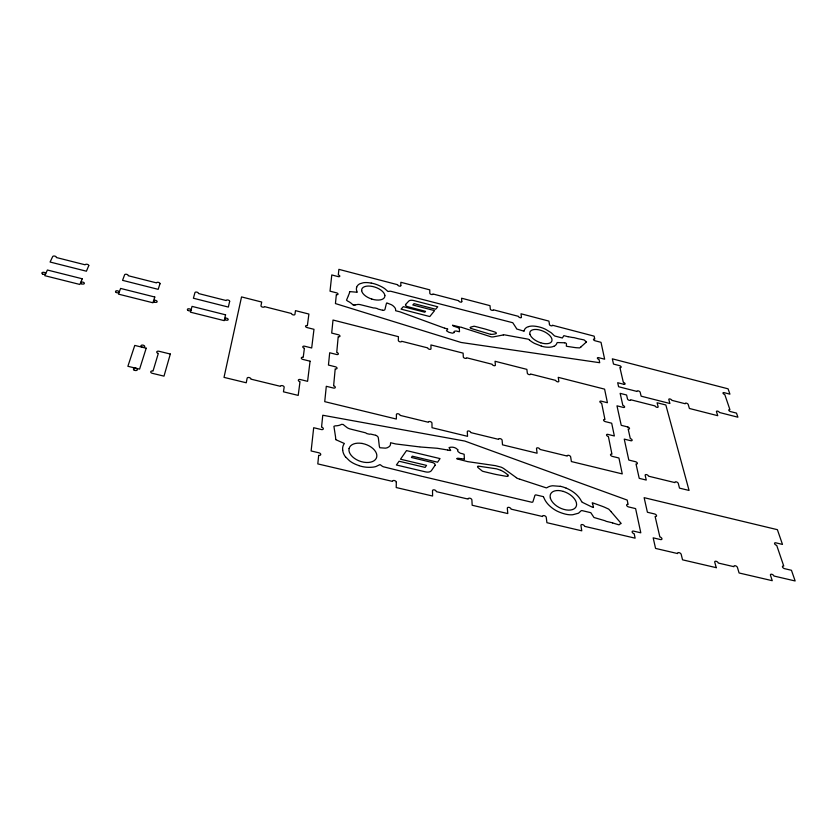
<?xml version="1.0" encoding="UTF-8"?>
<svg xmlns="http://www.w3.org/2000/svg" width="837" height="837" viewBox="0 0 837 837"><rect width="100%" height="100%" fill="white"/><g stroke="black" fill="none" stroke-linecap="round" stroke-linejoin="round"><path stroke-width="1.26" d="M400.787 285.637L400.86 282.289L429.758 289.864L429.81 293.232A1.59 0.795 20.2 0 0 431.348 294.467A1.59 0.795 20.2 0 0 432.844 293.944L458.76 300.724A1.59 0.785 20.9 0 0 460.308 302.042A1.59 0.785 20.9 0 0 461.752 301.508M349.081 448.506L348.945 450.369A14.47 8.883 19.7 0 0 360.998 461.553L363.854 462.223A14.47 8.883 19.7 0 0 376.744 456.95L376.828 455.087A14.47 8.883 19.7 0 0 364.848 444.112L362.023 443.411M524.077 330.908L524.443 329.851A17.995 8.935 23.1 0 1 528.545 326.597M523.983 331.19L516.659 328.972A33.428 16.876 21.8 0 0 516.063 327.769L512.767 322.726L390.638 291.234A5.922 3.003 19.2 0 0 388.724 291.402A2.375 1.203 19.1 0 1 388.253 291.422L388.19 291.433A6.141 3.118 19.2 0 0 387.876 291.422L384.853 288.755A14.386 7.334 18.8 0 0 381.913 286.924A25.591 13.13 18.7 0 0 377.393 284.842A18.372 9.385 18.7 0 0 371.272 283.073M581.056 346.916L579.602 347.91L576.243 347.711A72.024 34.181 23 0 1 574.119 347.439L567.653 346.466A4.185 2.072 23.8 0 1 566.952 346.298L566.691 346.225A10.316 5.137 23.9 0 0 566.325 346.12L566.482 343.714L565.571 342.929A7.062 3.494 23.8 0 0 564.504 342.772M348.422 295.587L349.301 293.389A19.533 10.054 17.6 0 0 349.416 292.96L349.552 292.364A16.238 8.36 18.5 0 1 349.667 291.946A2.197 1.13 18.1 0 1 349.95 291.695L349.96 291.674M348.297 295.88L346.528 300.148L347.481 300.985A12.398 6.497 18 0 1 352.659 304.605M477.508 466.638L477.697 466.376A1.245 0.732 23.7 0 1 478.262 466.188L478.597 466.209A29.002 16.897 23.2 0 0 479.716 466.335L496.686 468.866L500.955 470.331M447.785 329.129L446.487 330.761L448.841 332.268L452.388 333.178L454.135 332.634M586.026 342.323L586.528 341.841L584.906 340.69A1.287 0.628 24.1 0 0 583.839 339.864L578.984 338.88A1.203 0.586 23.9 0 1 578.545 338.807L573.627 337.531A3.055 1.486 23.8 0 1 572.79 337.541L568.166 336.683M585.942 342.406L584.896 343.369M581.035 346.8L584.383 343.829M547.147 487.584L546.687 487.793A1.622 0.952 26 0 1 546.142 487.814L519.934 479.224M568.051 336.736L563.887 335.647L562.349 337.991L555.182 336.139A1.486 0.732 23.4 0 1 554.115 335.532L552.117 333.597A10.232 5.064 23.2 0 0 551.123 332.697L545.818 329.433A15.736 7.805 23.1 0 0 537.846 326.671A22.327 11.122 23.2 0 0 532.928 326.053A16.353 8.119 23.1 0 0 528.586 326.629M503.299 334.946L493.506 336.851A8.391 4.269 21.9 0 1 491.235 336.882L462.17 327.56A1.81 0.931 21.2 0 0 461.585 327.393M355.265 304.888L357.849 304.438A6.309 3.296 18.5 0 1 360.339 304.658L373.647 307.985A3.128 1.622 18.8 0 0 374.746 307.943L377.205 308.539A4.802 2.49 19 0 0 378.272 309.135L382.603 310.265M352.628 304.605L354.093 305.202M490.618 334.35L472.204 328.795A25.853 13.434 21.5 0 0 471.221 328.439L470.928 328.324A1.057 0.544 21.5 0 1 470.415 327.947L470.216 327.675M564.515 342.783L557.641 342.563A1.758 0.868 23.6 0 0 557.055 342.814L556.929 343.044A18.268 9.081 23.1 0 1 553.843 346.361M350.044 291.621L357.294 292.259A18.927 9.657 18.7 0 1 356.478 288.033A23.52 12 18.9 0 1 356.667 287.196M450.065 450.473L450.065 450.473A5.838 3.442 22.4 0 1 449.166 450.358A23.007 13.402 22.3 0 1 448.433 450.191L447.879 450.055M450.264 450.484L450.369 450.494A13.151 7.826 22.8 0 1 450.693 450.526L449.05 447.575C452.032 446.602 455.715 447.261 457.766 449.783M461.585 327.413L453.978 325.562A5.828 3.003 21.1 0 0 453.277 325.405L452.817 325.311M420.289 446.989L437.259 448.276L447.701 450.013M419.661 446.916L395.577 443.934A20.935 12.754 20.8 0 0 394.792 443.736L390.607 442.731L390.408 444.845A10.431 6.288 20.2 0 1 388.985 446.77L387.552 447.607A9.04 5.451 20.2 0 1 385.302 448.151L379.81 447.743L379.538 446.895A12.178 7.355 20.6 0 1 379.307 446.027L378.512 439.31A42.185 25.57 18.6 0 0 378.209 437.437A3.254 1.956 19.9 0 0 375.75 435.334M461.354 458.697L463.824 459.063A1.726 1.025 23.1 0 0 464.169 459.063M371.168 283.094L369.399 282.833A20.182 10.316 18.7 0 0 368.814 282.749A15.233 7.763 18.7 0 0 363.227 282.77L359.826 283.795A17.431 8.893 18.7 0 0 356.719 287.206M460.727 458.603L458.069 458.247A2.616 1.559 23 0 0 457.107 458.425L456.657 458.739A15.369 9.228 23 0 1 456.992 458.843L457.431 458.979A7.795 4.604 22.9 0 0 458.352 459.241M560.277 486.36L552.682 485.763A19.01 11.09 26.7 0 0 547.534 487.343M458.352 459.241L467.192 461.501A2.103 1.245 23.3 0 0 467.862 461.658L495.431 465.665L501.154 467.182A9.835 5.796 24.4 0 1 503.916 468.678L516.366 477.665M422.769 476.525L531.997 502.294L532.855 501.97L534.508 496.739A39.883 23.729 24.6 0 0 534.895 495.326L535.722 494.855L543.433 496.665M422.12 476.389L383.21 466.732A7.167 4.405 20.6 0 1 380.929 465.194A2.888 1.789 20.5 0 0 380.364 464.849L380.228 464.776A6.089 3.746 20.5 0 1 379.925 464.608L376.033 466.491A17.274 10.63 19.8 0 1 372.308 467.203A30.258 18.487 19.5 0 1 366.616 467.234A21.982 13.497 19.7 0 1 359.052 465.696M627.687 426.933L621.232 425.322L616.984 405.83L623.303 407.42A1.695 0.868 26 0 0 624.611 406.813A1.695 0.868 26 0 0 622.854 405.422L620.144 393.359L626.589 395.001L627.499 398.935A1.674 0.847 26 0 0 629.267 400.316A1.674 0.847 26 0 0 630.575 399.72L655.068 405.935A1.674 0.837 26.6 0 0 656.888 407.316A1.674 0.837 26.6 0 0 658.112 406.667L657.087 402.754L665.844 404.982L689.06 490.44L679.508 488.128L678.294 483.483A1.831 0.973 28.7 0 0 676.359 481.882A1.831 0.973 28.7 0 0 674.988 482.625L648.508 476.18A1.831 0.994 27.9 0 0 646.635 474.642A1.831 0.994 27.9 0 0 645.16 475.29L646.258 480.051L639.227 478.345L636.005 463.949A1.81 0.973 27.4 0 0 637.365 463.206A1.81 0.973 27.4 0 0 635.461 461.689L628.807 460.057L624.245 439.101L630.784 440.722A1.768 0.931 26.8 0 0 632.123 440.053A1.768 0.931 26.8 0 0 630.303 438.567L628.158 429.036A1.737 0.91 26.5 0 0 629.487 428.366A1.737 0.91 26.5 0 0 627.656 426.922M444.667 328.177L445.786 328.47A20.643 10.818 21 0 1 446.435 328.638A5.001 2.595 20.9 0 1 447.136 328.889L447.492 329.025M444.51 328.135L399.919 311.824A17.451 8.925 19.4 0 1 399.239 311.657L395.65 310.726L395.566 309.104A8.977 4.645 19.2 0 0 394.447 307.158L393.275 306.007A7.763 4.007 19.2 0 0 391.423 304.741L386.82 302.9L386.537 303.392A10.232 5.273 19.4 0 0 386.296 303.915L385.208 308.424A36.106 18.696 18.1 0 1 384.832 309.68A2.814 1.465 19 0 1 382.603 310.234M563.364 491.403L560.696 490.764A14.229 8.307 26.7 0 0 550.118 496.205L550.327 498.078M540.712 342.783L542.993 343.379A11.812 5.869 23.1 0 0 552.012 340.063L551.803 338.723A11.812 5.869 23.1 0 0 541.079 330.406L538.829 329.799A11.812 5.869 23.1 0 0 529.769 333.011L529.936 334.34M371.733 299.06L374.129 299.677A12.074 6.162 18.7 0 0 384.79 296.664L384.853 295.367M519.735 479.162L519.17 478.994A16.97 9.856 24.9 0 1 517.653 478.482A3.191 1.873 25 0 1 516.398 477.655M541.372 346.089L534.561 343.432A15.819 7.868 23.1 0 1 529.539 340.094M375.761 435.292L370.76 434.11A5.566 3.348 19.9 0 0 369.483 434.225L366.742 433.576A3.62 2.176 19.5 0 0 365.424 432.771L350.065 428.952A7.209 4.311 19 0 1 347.271 427.738L344.499 425.594A14.334 8.537 19 0 1 343.243 424.485L341.538 424.359A14.062 8.401 18.2 0 1 335.145 425.855L333.921 426.347L335.564 437.05A22.463 13.727 17.7 0 1 335.585 437.563L335.606 438.452A18.822 11.467 19.3 0 0 335.658 439.08M358.937 465.602L356.792 464.807A23.729 14.553 19.7 0 1 356.081 464.525A18.33 11.279 19.6 0 1 349.468 460.748L345.66 457.002M336.014 439.77L344.373 443.505A22.662 13.915 19.8 0 0 342.615 448.82A28.573 17.535 20 0 0 342.668 450.107M459.189 328.094L459.126 328.062A1.569 0.806 21.2 0 0 458.822 327.916L453.675 326.137A2.218 1.14 21 0 1 452.943 325.677L452.524 325.258M612.621 522.937L618.658 524.768A1.59 0.921 28.6 0 0 619.621 524.182L621.19 523.47L611.156 511.794M529.246 339.853L528.67 339.403A1.381 0.691 22.9 0 0 528.168 339.163L505.59 335.051A14.961 7.638 22.5 0 0 504.313 334.831A2.752 1.392 22.4 0 0 503.33 334.957M507.735 474.851L507.933 475.06A2.323 1.371 24.7 0 1 508.268 475.793L507.944 476.274A2.574 1.517 24.7 0 1 507.107 476.368L507.013 476.358A24.66 14.344 24.2 0 1 504.805 476.054L496.812 474.61A72.725 41.201 23.3 0 1 494.583 474.15L483.734 471.555A7.062 4.175 23.9 0 1 482.353 471.126L478.22 467.757A6.204 3.672 23.8 0 1 477.624 466.743M581.652 501.625L581.391 501.196A21.95 12.817 26.7 0 0 575.992 494.165A21.291 12.429 26.7 0 0 566.189 488.128M335.93 439.645L335.899 439.603A2.605 1.59 18.7 0 1 335.627 439.08M611.125 511.637L608.687 509.116L604.366 507.128A95.973 58.151 29.2 0 0 601.719 506.103L593.757 503.236A4.98 2.867 27.6 0 0 592.931 503.016L592.627 502.943A12.199 6.968 27.3 0 1 592.188 502.849L592.638 504.01M454.188 332.415L454.167 332.373A2.218 1.151 21.1 0 1 454.083 331.525L454.355 331.316A1.412 0.732 21.1 0 1 454.658 331.232L455.998 331.013A1.653 0.858 21.1 0 1 456.657 331.117L458.006 331.473A15.223 7.784 21 0 0 458.509 331.557L459.492 331.734L459.314 328.156M543.537 496.916L544.594 499.27A21.647 12.628 26.7 0 0 551.081 507.138A19.669 11.498 26.7 0 0 557.034 511.083A26.575 15.464 26.7 0 0 563.311 513.531A18.989 11.09 26.8 0 0 572.738 514.745L578.346 513.248A12.409 7.261 27 0 0 579.267 512.516L581.045 510.852A1.81 1.057 27.5 0 1 582.175 510.633L590.807 512.694L593.977 517.496L604.963 520.719A3.777 2.187 28.3 0 1 606.093 521.315L612.056 522.717A1.486 0.858 28.5 0 1 612.632 522.916M592.889 504.596L593.496 507.484L592.711 507.222A8.496 4.876 27.5 0 1 591.393 506.741L582.646 502.472A2.134 1.235 27.2 0 1 581.642 501.625M457.797 449.867L457.808 449.887A1.193 0.701 22.8 0 1 457.87 450.118A2.532 1.496 22.9 0 0 457.829 451.227L458.163 451.677A1.611 0.952 22.9 0 0 458.53 451.98L460.13 453.099A1.904 1.119 22.9 0 0 460.894 453.372L462.442 453.738A17.587 10.483 23.1 0 1 463.018 453.926L464.148 454.303L464.378 459.053M549.47 324.536L548.926 321.105L520.991 313.781L521.42 317.202A1.58 0.774 22.4 0 1 520.039 317.662A1.58 0.774 22.4 0 1 518.448 316.344L493.275 309.753A1.58 0.785 21.7 0 1 491.874 310.297A1.58 0.785 21.7 0 1 490.304 308.979L490.001 305.662L461.585 298.213L461.773 301.592M361.657 290.659L361.741 289.361A12.074 6.162 18.7 0 1 372.444 286.453L374.798 287.07A12.074 6.162 18.7 0 1 384.842 295.377M400.787 285.553A1.601 0.806 19.3 0 1 399.239 286.066A1.601 0.806 19.3 0 1 397.732 284.747L338.88 269.347L338.315 274.934A1.632 0.827 17.7 0 1 339.801 276.179A1.632 0.827 17.7 0 1 338.148 276.608L331.787 274.944L330.019 291.161L336.516 292.835A1.674 0.868 17.7 0 1 338.043 294.132A1.674 0.868 17.7 0 1 336.338 294.593L335.438 303.569L461.082 342.469L599.721 362.714L599.041 359.471A1.611 0.795 24.6 0 1 597.367 358.173A1.611 0.795 24.6 0 1 598.664 357.661L604.649 359.209L601.008 342.323L595.138 340.795A1.58 0.764 24.3 0 1 593.496 339.55A1.58 0.764 24.3 0 1 594.772 339.058L594.165 336.16L552.389 325.227A1.569 0.764 23.2 0 1 551.081 325.781A1.569 0.764 23.2 0 1 549.459 324.453M553.791 346.319A17.692 8.788 23.1 0 1 546.373 347.125A14.417 7.177 23.2 0 1 541.372 346.131M354.082 305.191A12.607 6.612 18.5 0 1 355.265 304.888M470.31 327.644A5.315 2.72 21.6 0 1 470.729 327.11L474.014 326.231A6.1 3.118 21.6 0 1 475.186 326.451L484.435 328.847A67.828 35.96 22.3 0 1 486.339 329.391L493.234 331.494A21.427 11.017 22.1 0 1 495.159 332.163L495.242 332.195A2.187 1.109 22.1 0 1 495.996 332.603L496.351 333.105A1.967 0.994 22.1 0 1 496.163 333.534L496.079 333.597A16.102 8.129 21.7 0 1 490.608 334.329M540.733 342.783A11.812 5.869 23.1 0 1 529.967 334.34M371.764 299.06A12.074 6.162 18.7 0 1 361.689 290.659M560.256 486.297A17.274 10.065 26.7 0 1 566.168 488.18M345.566 457.023A20.904 12.848 19.7 0 1 342.72 450.118M500.944 470.352A19.178 11.415 24.5 0 1 507.777 474.83M550.369 498.088A14.229 8.307 26.7 0 0 563.374 509.262L566.063 509.9A14.229 8.307 26.7 0 0 576.599 504.303L576.306 502.399A14.229 8.307 26.7 0 0 563.364 491.424M349.113 448.538A14.47 8.883 19.7 0 1 362.044 443.443M396.319 482.29L396.215 487.542L432.593 496.027L432.509 490.754A1.988 1.235 22.8 0 1 434.382 489.896A1.988 1.235 22.8 0 1 436.297 491.643L468.145 499.093A1.977 1.214 24.1 0 1 469.944 498.235A1.977 1.214 24.1 0 1 471.89 499.971L472.173 505.255L507.787 513.562L507.316 508.258A1.977 1.203 25.5 0 1 509.053 507.389A1.977 1.203 25.5 0 1 511.03 509.126L542.575 516.513A1.977 1.182 26.7 0 1 544.249 515.634A1.977 1.182 26.7 0 1 546.247 517.371L546.917 522.696L581.778 530.825L580.941 525.49A1.977 1.161 27.9 0 1 582.542 524.6A1.977 1.161 27.9 0 1 584.571 526.337L635.116 538.17L634.195 533.744A1.967 1.13 29.2 0 1 632.144 532.018A1.967 1.13 29.2 0 1 633.651 531.139L640.797 532.813L635.607 508.603L628.618 506.94A1.904 1.078 28.3 0 1 626.631 505.286A1.904 1.078 28.3 0 1 628.106 504.46L627.195 500.076L464.828 441.068L322.768 415.246L321.554 427.152A1.946 1.182 18 0 1 323.323 428.795A1.946 1.182 18 0 1 321.314 429.538L313.687 427.717L311.123 450.965L318.939 452.807A1.998 1.245 18.1 0 1 320.738 454.522A1.998 1.245 18.1 0 1 318.677 455.318L317.798 463.907L392.49 481.39A1.998 1.245 21.2 0 1 394.436 480.543A1.998 1.245 21.2 0 1 396.319 482.29M396.445 414.535L396.34 419.044L324.735 401.655L326.294 386.296L333.544 388.065A1.852 1.078 18.1 0 0 335.302 387.353A1.852 1.078 18.1 0 0 333.618 385.867L335.198 368.866A1.82 1.025 18 0 0 337.049 368.238A1.82 1.025 18 0 0 335.323 366.773L328.449 365.058L329.694 352.764L336.673 354.511A1.789 0.994 18 0 0 338.368 353.863A1.789 0.994 18 0 0 336.736 352.461L338.2 336.694A1.747 0.952 18 0 0 339.979 336.139A1.747 0.952 18 0 0 338.315 334.748L331.693 333.074L333.011 320.037L398.412 336.673L398.328 340.429A1.716 0.921 19.8 0 0 399.95 341.799A1.716 0.921 19.8 0 0 401.603 341.266L427.738 347.899A1.705 0.91 20.6 0 0 429.412 349.28A1.705 0.91 20.6 0 0 430.992 348.694L430.929 344.949L463.112 353.141L463.311 356.939A1.695 0.9 21.6 0 0 464.974 358.309A1.695 0.9 21.6 0 0 466.533 357.755L492.198 364.273A1.695 0.889 22.5 0 0 493.914 365.654A1.695 0.889 22.5 0 0 495.378 365.037L495.044 361.27L526.86 369.368L527.352 373.271A1.684 0.879 23.4 0 0 529.099 374.578A1.684 0.879 23.4 0 0 530.501 373.993L555.705 380.396A1.684 0.868 24.2 0 0 557.452 381.777A1.684 0.868 24.2 0 0 558.834 381.149L558.227 377.341L604.596 389.142L607.421 402.733L601.301 401.185A1.705 0.879 25.5 0 0 599.867 401.75A1.705 0.879 25.5 0 0 601.646 403.172L604.952 419.546A1.737 0.91 25.9 0 0 603.561 420.195A1.737 0.91 25.9 0 0 605.371 421.639L611.69 423.208L614.348 435.983L608.018 434.413A1.768 0.942 26.3 0 0 606.543 435.052A1.768 0.942 26.3 0 0 608.384 436.548L611.941 454.156A1.81 0.983 26.8 0 0 610.508 454.868A1.81 0.983 26.8 0 0 612.391 456.406L618.941 458.006L622.257 473.909L571.389 461.553L570.656 456.908A1.831 1.025 25.9 0 0 568.773 455.349A1.831 1.025 25.9 0 0 567.256 456.081L539.949 449.427A1.831 1.036 25 0 0 538.055 447.868A1.831 1.036 25 0 0 536.517 448.642L537.092 453.225L502.514 444.824L502.106 440.22A1.841 1.046 23.8 0 0 500.264 438.661A1.841 1.046 23.8 0 0 498.632 439.373L470.781 432.593A1.841 1.057 22.8 0 0 468.94 431.024A1.841 1.057 22.8 0 0 467.297 431.787L467.538 436.328L432.028 427.707L431.955 423.135A1.852 1.078 21.5 0 0 430.166 421.576A1.852 1.078 21.5 0 0 428.418 422.277L400.013 415.351A1.862 1.088 20.4 0 0 398.213 413.792A1.862 1.088 20.4 0 0 396.445 414.535M310.067 361.197L307.587 381.327L300.295 379.538A1.873 1.088 17 0 0 298.328 380.176A1.873 1.088 17 0 0 300.002 381.703L298.202 395.399L283.461 391.81L284.141 387.228A1.904 1.109 16.4 0 0 282.467 385.669A1.904 1.109 16.4 0 0 280.458 386.328L250.849 379.119A1.915 1.119 15.2 0 0 249.164 377.55A1.915 1.119 15.2 0 0 247.124 378.261L246.256 382.781L224.023 377.382L241.537 296.915L261.699 302.042L260.998 305.704A1.758 0.942 15.7 0 0 262.483 307.095A1.758 0.942 15.7 0 0 264.398 306.614L291.548 313.509A1.747 0.942 16.6 0 0 293.096 314.869A1.747 0.942 16.6 0 0 294.927 314.367L295.482 310.642L308.895 314.053L307.367 325.666A1.758 0.952 17 0 0 305.536 326.2A1.758 0.952 17 0 0 307.116 327.581L313.98 329.318L311.688 347.983L304.668 346.225A1.8 1.004 17 0 0 302.785 346.8A1.8 1.004 17 0 0 304.406 348.234L303.203 357.368A1.82 1.036 17 0 0 301.299 357.954A1.82 1.036 17 0 0 302.931 359.429L310.067 361.197M229.641 301.425L228.344 307.064L193.399 298.234L194.937 292.668A1.8 0.963 13.8 0 1 196.904 292.144A1.8 0.963 13.8 0 1 198.432 293.515L226.189 300.546A1.779 0.963 14.7 0 1 228.135 300.054A1.779 0.963 14.7 0 1 229.641 301.425M225.571 314.817L224.211 320.644L190.438 312.18L192.039 306.384L225.571 314.817M170.319 354.03L164 376.137L152.208 373.292A1.998 1.172 11.9 0 1 150.765 371.691A1.998 1.172 11.9 0 1 153.025 371.063L158.319 353.413A1.956 1.119 12.2 0 1 156.76 351.854A1.956 1.119 12.2 0 1 159.051 351.278L170.319 354.03M146.193 348.213L139.591 369.117L127.883 366.292L134.767 345.419L146.193 348.213M88.753 265.653L86.41 271.209L50.084 262.033L52.668 256.614A1.883 0.973 10 0 1 54.876 256.132A1.883 0.973 10 0 1 56.299 257.503L85.144 264.806A1.862 0.973 10.8 0 1 87.257 264.335A1.862 0.973 10.8 0 1 88.753 265.653M154.793 297.02L152.93 302.774L118.488 294.143L120.612 288.43L154.793 297.02M159.982 283.774L158.172 289.34L122.558 280.343L124.598 274.85A1.831 0.973 11.8 0 1 126.69 274.337A1.831 0.973 11.8 0 1 128.166 275.708L156.456 282.875A1.82 0.963 12.7 0 1 158.517 282.404A1.82 0.963 12.7 0 1 159.982 283.774M82.267 278.784L79.86 284.465L44.738 275.666L47.406 270.016L82.267 278.784M435.073 465.33L431.442 470.593A6.748 4.101 22.1 0 1 425.499 471.869L396.403 464.995L399.103 461.239L425.123 467.402L426.546 465.393L400.504 459.21L406.51 450.599L440.042 458.603L437.573 462.202L412.285 456.186L411.417 457.473L432.865 462.652A2.72 1.643 22.2 0 1 435.062 465.33M405.652 304.448L405.558 304.574A2.302 1.172 19.7 0 0 407.378 306.583L425.541 311.343L424.83 312.232L403.319 306.666L401.069 309.135L429.789 316.553L434.581 310.621L412.798 304.971L414.033 303.643L435.669 309.261L437.751 306.781L413.76 300.546A5.639 2.867 19.8 0 0 408.759 301.1L405.652 304.448M716.263 567.674L682.542 559.827L681.203 554.397A1.988 1.13 30.6 0 0 679.089 552.64A1.988 1.13 30.6 0 0 677.646 553.571L655.559 548.413L653.174 537.835L660.466 539.551A1.967 1.109 29.8 0 0 661.931 538.651A1.967 1.109 29.8 0 0 659.859 536.936L655.109 516.45A1.915 1.067 29.1 0 0 656.543 515.582A1.915 1.067 29.1 0 0 654.461 513.928L647.409 512.254L644.134 497.67L777.385 529.675L782.49 544.416L775.909 542.847A1.925 1.004 31.7 0 0 774.591 543.673A1.925 1.004 31.7 0 0 776.705 545.358L783.746 566.042A1.977 1.046 32.4 0 0 782.49 566.963A1.977 1.046 32.4 0 0 784.646 568.679L791.446 570.279L795.15 580.972L773.922 576.023A1.998 1.078 32.6 0 0 771.756 574.266A1.998 1.078 32.6 0 0 770.469 575.218L772.248 580.69L739.081 572.979L737.46 567.517A1.998 1.099 31.8 0 0 735.315 565.76A1.998 1.099 31.8 0 0 733.965 566.701L718.272 563.039A1.998 1.109 31.4 0 0 716.137 561.282A1.998 1.109 31.4 0 0 714.756 562.223L716.263 567.674M623.774 384.277L617.685 382.718L618.595 386.736L637.135 391.475A1.653 0.827 26 0 1 638.432 390.921A1.653 0.827 26 0 1 640.169 392.26L641.142 396.173L669.903 403.497L668.815 399.563A1.653 0.816 26.7 0 1 670.039 398.987A1.653 0.816 26.7 0 1 671.818 400.327L685.231 403.758A1.653 0.806 27 0 1 686.455 403.183A1.653 0.806 27 0 1 688.223 404.533L689.395 408.466L717.759 415.696L716.472 411.731A1.653 0.795 27.7 0 1 717.633 411.145A1.653 0.795 27.7 0 1 719.433 412.484L737.899 417.203L736.487 413.112L730.481 411.574A1.643 0.785 27.8 0 1 728.776 410.235A1.643 0.785 27.8 0 1 729.927 409.68L724.779 394.53A1.611 0.753 27.4 0 1 723.011 393.202A1.611 0.753 27.4 0 1 724.204 392.679L729.937 394.164L728.085 388.828L612.328 358.832L613.5 364.074L619.411 365.602A1.611 0.795 25.2 0 1 621.159 366.899A1.611 0.795 25.2 0 1 619.893 367.453L623.335 382.373A1.653 0.816 25.5 0 1 625.072 383.712A1.653 0.816 25.5 0 1 623.774 384.277M42.656 274.055A1.925 1.015 9.5 0 0 45.658 273.668A1.925 1.015 9.5 0 0 42.959 272.318A1.925 1.015 9.5 0 0 42.656 274.055M81.325 283.712A1.904 1.015 10.5 0 0 84.349 283.45A1.904 1.015 10.5 0 0 81.785 282.017A1.904 1.015 10.5 0 0 81.325 283.712M116.249 292.469A1.883 1.015 11.4 0 0 119.199 292.197A1.883 1.015 11.4 0 0 116.636 290.763A1.883 1.015 11.4 0 0 116.249 292.469M154.175 301.948A1.852 1.004 12.5 0 0 157.136 301.791A1.852 1.004 12.5 0 0 154.709 300.274A1.852 1.004 12.5 0 0 154.175 301.948M225.247 319.734A1.82 0.994 14.6 0 0 228.166 319.682A1.82 0.994 14.6 0 0 225.854 318.102A1.82 0.994 14.6 0 0 225.247 319.734M188.053 310.443A1.841 1.004 13.5 0 0 190.962 310.276A1.841 1.004 13.5 0 0 188.513 308.769A1.841 1.004 13.5 0 0 188.053 310.443M134.108 370.059A2.009 1.182 11.3 0 0 137.352 369.787A2.009 1.182 11.3 0 0 134.736 368.102A2.009 1.182 11.3 0 0 134.108 370.059M141.558 346.926A1.956 1.119 11.8 0 0 144.707 346.696A1.956 1.119 11.8 0 0 142.144 345.074A1.956 1.119 11.8 0 0 141.558 346.926"/></g></svg>
